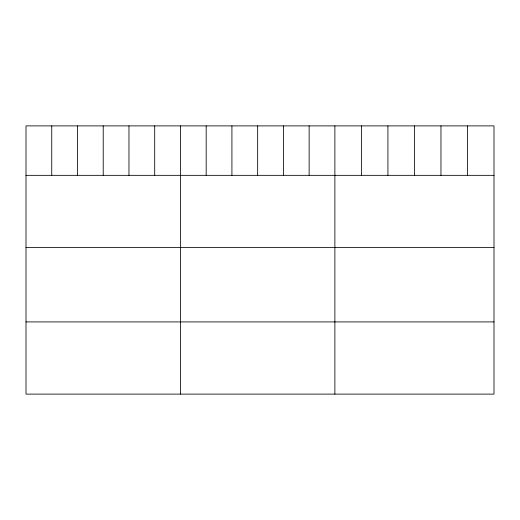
<?xml version="1.0" encoding="UTF-8"?>
<svg xmlns="http://www.w3.org/2000/svg" width="520" height="520" viewBox="0 0 520 520"><rect width="100%" height="100%" fill="white"/><g stroke="black" fill="none" stroke-linecap="round" stroke-linejoin="round"><path stroke-width="0.78" d="M494 175.338L494 394.108L26 394.108L26 125.892L494 125.892L494 175.338L26 175.338M26 247.533L494 247.533M26 321.913L494 321.913M467.48 125.892L467.48 175.338M440.96 125.892L440.96 175.338M414.44 125.892L414.44 175.338M387.92 125.892L387.92 175.338M361.4 125.892L361.4 175.338M334.88 125.892L334.88 394.108M309.14 125.892L309.14 175.338M283.4 125.892L283.4 175.338M257.66 125.892L257.66 175.338M231.92 125.892L231.92 175.338M206.18 125.892L206.18 175.338M180.44 125.892L180.44 394.108M154.7 125.892L154.7 175.338M128.96 125.892L128.96 175.338M103.22 125.892L103.22 175.338M77.48 125.892L77.48 175.338M51.74 125.892L51.74 175.338"/></g></svg>
